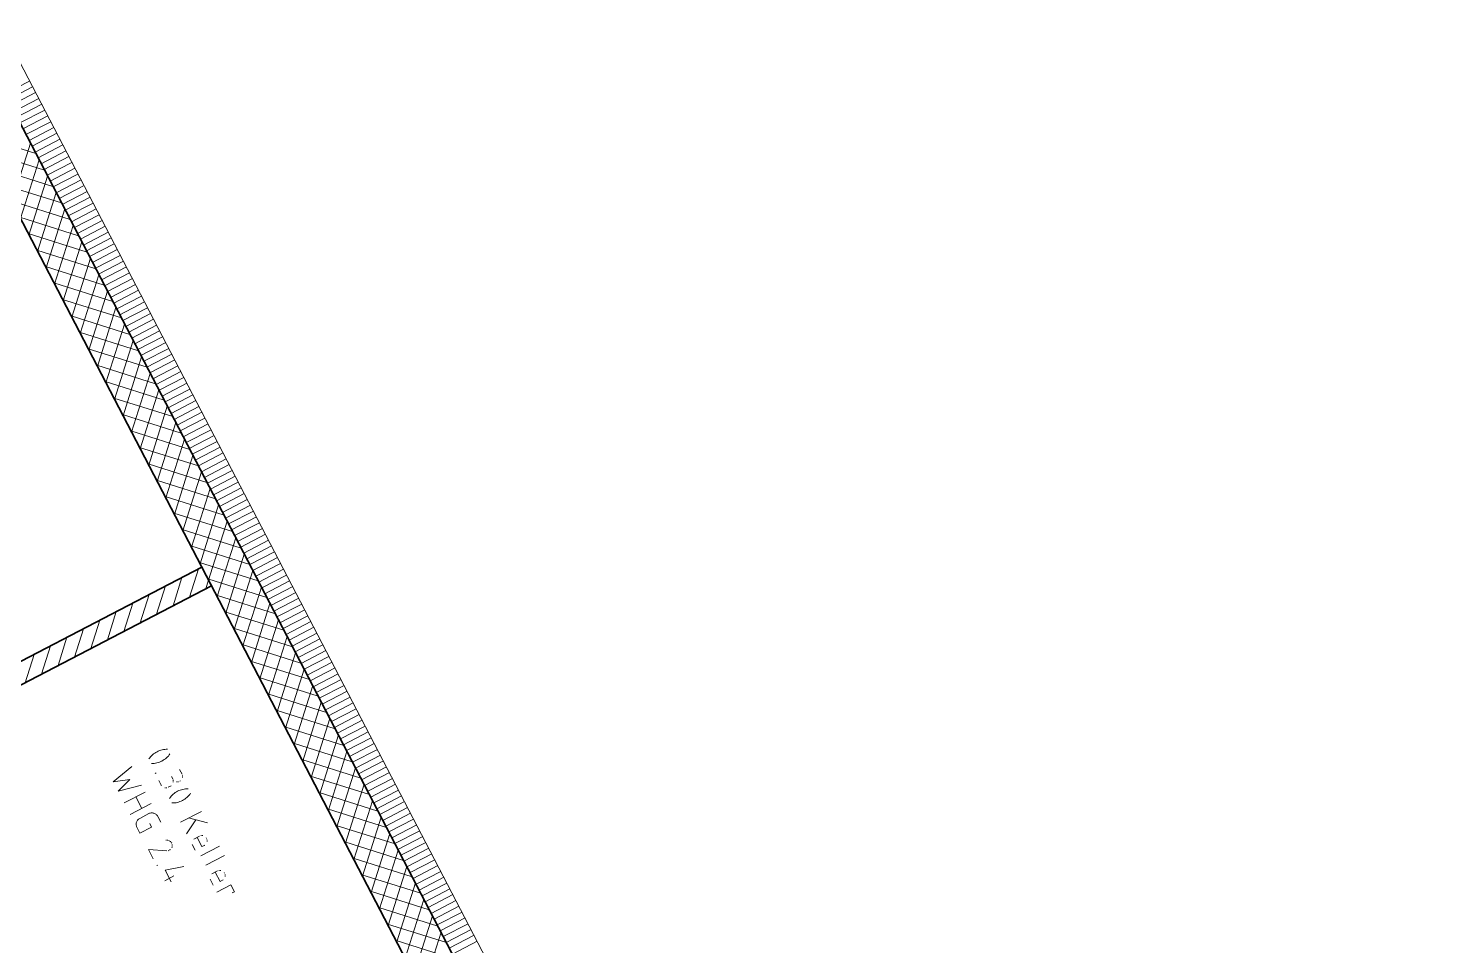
# Model space of a CAD drawing. Header units: metres. Extents: x 2740299.3 to 2740354.3, y 1267793.1 to 1267844.4.
# Drawn here: x 2740335.95 to 2740343.98, y 1267818.75 to 1267824 of the extents above; entities that cross this region are included whole.
import ezdxf

# ---------------------------------------------------------------- set-up
doc = ezdxf.new("R2010")
doc.units = ezdxf.units.M
doc.layers.add('grundriss', color=7, linetype='Continuous', true_color=0x000000)

msp = doc.modelspace()

# ---------------------------------------------------------------- linework, layer by layer
at = {"layer": 'grundriss', "color": 7, "linetype": 'Continuous', "lineweight": 18}
msp.add_line((2740343.9843, 1267808.2817), (2740335.8045, 1267824.0007), dxfattribs=at)
at = {"layer": 'grundriss', "color": 7, "linetype": 'Continuous', "lineweight": 35}
for p, q in [((2740343.8424, 1267808.2078), (2740335.6625, 1267823.9269)), ((2740335.4407, 1267823.8115), (2740343.6206, 1267808.0924)), ((2740336.9479, 1267820.9152), (2740332.792, 1267818.7525)), ((2740337.0033, 1267820.8087), (2740336.9479, 1267820.9152)), ((2740332.8474, 1267818.646), (2740337.0033, 1267820.8087))]:
    msp.add_line(p, q, dxfattribs=at)
at = {"layer": 'grundriss', "color": 18, "linetype": 'Continuous', "lineweight": 0, "true_color": 0x000000}
for p, q in [((2740335.9622, 1267823.6976), (2740335.8203, 1267823.6237)), ((2740335.9795, 1267823.6643), (2740335.8376, 1267823.5905)), ((2740335.9968, 1267823.6311), (2740335.8549, 1267823.5572)), ((2740336.0141, 1267823.5978), (2740335.8722, 1267823.5239)), ((2740336.0314, 1267823.5645), (2740335.8895, 1267823.4907)), ((2740336.0488, 1267823.5313), (2740335.9068, 1267823.4574)), ((2740336.0661, 1267823.498), (2740335.9241, 1267823.4241)), ((2740336.0834, 1267823.4647), (2740335.9414, 1267823.3909)), ((2740336.1007, 1267823.4315), (2740335.9588, 1267823.3576)), ((2740336.118, 1267823.3982), (2740335.9761, 1267823.3243)), ((2740335.6609, 1267823.3885), (2740335.998, 1267823.2821)), ((2740335.8608, 1267823.0044), (2740335.9671, 1267823.3415)), ((2740336.1353, 1267823.3649), (2740335.9934, 1267823.2911)), ((2740336.1526, 1267823.3317), (2740336.0107, 1267823.2578)), ((2740335.7098, 1267823.2944), (2740336.047, 1267823.188)), ((2740335.9097, 1267822.9103), (2740336.0161, 1267823.2474)), ((2740336.1699, 1267823.2984), (2740336.028, 1267823.2245)), ((2740336.1872, 1267823.2651), (2740336.0453, 1267823.1913)), ((2740335.7588, 1267823.2003), (2740336.096, 1267823.094)), ((2740335.9587, 1267822.8162), (2740336.065, 1267823.1534)), ((2740336.2046, 1267823.2319), (2740336.0626, 1267823.158)), ((2740336.2219, 1267823.1986), (2740336.0799, 1267823.1247)), ((2740336.2392, 1267823.1653), (2740336.0972, 1267823.0915)), ((2740335.8077, 1267823.1062), (2740336.1449, 1267822.9999)), ((2740336.2565, 1267823.1321), (2740336.1146, 1267823.0582)), ((2740336.2738, 1267823.0988), (2740336.1319, 1267823.025)), ((2740335.8567, 1267823.0121), (2740336.1939, 1267822.9058)), ((2740336.0076, 1267822.7221), (2740336.114, 1267823.0593)), ((2740336.2911, 1267823.0655), (2740336.1492, 1267822.9917)), ((2740336.3084, 1267823.0323), (2740336.1665, 1267822.9584)), ((2740336.3257, 1267822.999), (2740336.1838, 1267822.9252)), ((2740335.9057, 1267822.9181), (2740336.2428, 1267822.8117)), ((2740336.0566, 1267822.628), (2740336.163, 1267822.9652)), ((2740336.343, 1267822.9657), (2740336.2011, 1267822.8919)), ((2740336.3603, 1267822.9325), (2740336.2184, 1267822.8586)), ((2740336.1056, 1267822.5339), (2740336.2119, 1267822.8711)), ((2740336.3777, 1267822.8992), (2740336.2357, 1267822.8254)), ((2740336.395, 1267822.866), (2740336.253, 1267822.7921)), ((2740336.4123, 1267822.8327), (2740336.2703, 1267822.7588)), ((2740335.9546, 1267822.824), (2740336.2918, 1267822.7176)), ((2740336.1545, 1267822.4398), (2740336.2609, 1267822.777)), ((2740336.4296, 1267822.7994), (2740336.2877, 1267822.7256)), ((2740336.4469, 1267822.7662), (2740336.305, 1267822.6923)), ((2740336.0036, 1267822.7299), (2740336.3408, 1267822.6235)), ((2740336.2035, 1267822.3457), (2740336.3099, 1267822.6829)), ((2740336.4642, 1267822.7329), (2740336.3223, 1267822.659)), ((2740336.4815, 1267822.6996), (2740336.3396, 1267822.6258)), ((2740336.0526, 1267822.6358), (2740336.3897, 1267822.5294)), ((2740336.4988, 1267822.6664), (2740336.3569, 1267822.5925)), ((2740336.5161, 1267822.6331), (2740336.3742, 1267822.5592)), ((2740336.5335, 1267822.5998), (2740336.3915, 1267822.526)), ((2740336.1015, 1267822.5417), (2740336.4387, 1267822.4353)), ((2740336.2524, 1267822.2517), (2740336.3588, 1267822.5888)), ((2740336.5508, 1267822.5666), (2740336.4088, 1267822.4927)), ((2740336.5681, 1267822.5333), (2740336.4261, 1267822.4594)), ((2740336.1505, 1267822.4476), (2740336.4876, 1267822.3412)), ((2740336.3014, 1267822.1576), (2740336.4078, 1267822.4947)), ((2740336.5854, 1267822.5), (2740336.4435, 1267822.4262)), ((2740336.6027, 1267822.4668), (2740336.4608, 1267822.3929)), ((2740336.62, 1267822.4335), (2740336.4781, 1267822.3596)), ((2740336.1994, 1267822.3535), (2740336.5366, 1267822.2472)), ((2740336.3504, 1267822.0635), (2740336.4567, 1267822.4006)), ((2740336.6373, 1267822.4002), (2740336.4954, 1267822.3264)), ((2740336.6546, 1267822.367), (2740336.5127, 1267822.2931)), ((2740336.3993, 1267821.9694), (2740336.5057, 1267822.3066)), ((2740336.6719, 1267822.3337), (2740336.53, 1267822.2598)), ((2740336.6893, 1267822.3004), (2740336.5473, 1267822.2266)), ((2740336.2484, 1267822.2594), (2740336.5856, 1267822.1531)), ((2740336.4483, 1267821.8753), (2740336.5547, 1267822.2125)), ((2740336.7066, 1267822.2672), (2740336.5646, 1267822.1933)), ((2740336.7239, 1267822.2339), (2740336.5819, 1267822.1601)), ((2740336.7412, 1267822.2006), (2740336.5993, 1267822.1268)), ((2740336.2974, 1267822.1653), (2740336.6345, 1267822.059)), ((2740336.4973, 1267821.7812), (2740336.6036, 1267822.1184)), ((2740336.7585, 1267822.1674), (2740336.6166, 1267822.0935)), ((2740336.7758, 1267822.1341), (2740336.6339, 1267822.0603)), ((2740336.3463, 1267822.0713), (2740336.6835, 1267821.9649)), ((2740336.7931, 1267822.1008), (2740336.6512, 1267822.027)), ((2740336.8104, 1267822.0676), (2740336.6685, 1267821.9937)), ((2740336.8277, 1267822.0343), (2740336.6858, 1267821.9605)), ((2740336.3953, 1267821.9772), (2740336.7325, 1267821.8708)), ((2740336.5462, 1267821.6871), (2740336.6526, 1267822.0243)), ((2740336.845, 1267822.0011), (2740336.7031, 1267821.9272)), ((2740336.8624, 1267821.9678), (2740336.7204, 1267821.8939)), ((2740336.4442, 1267821.8831), (2740336.7814, 1267821.7767)), ((2740336.5952, 1267821.593), (2740336.7015, 1267821.9302)), ((2740336.8797, 1267821.9345), (2740336.7377, 1267821.8607)), ((2740336.897, 1267821.9013), (2740336.755, 1267821.8274)), ((2740336.9143, 1267821.868), (2740336.7724, 1267821.7941)), ((2740336.4932, 1267821.789), (2740336.8304, 1267821.6826)), ((2740336.6441, 1267821.4989), (2740336.7505, 1267821.8361)), ((2740336.9316, 1267821.8347), (2740336.7897, 1267821.7609)), ((2740336.9489, 1267821.8015), (2740336.807, 1267821.7276)), ((2740336.6931, 1267821.4049), (2740336.7995, 1267821.742)), ((2740336.9662, 1267821.7682), (2740336.8243, 1267821.6943)), ((2740336.9835, 1267821.7349), (2740336.8416, 1267821.6611)), ((2740336.5422, 1267821.6949), (2740336.8793, 1267821.5885)), ((2740336.7421, 1267821.3108), (2740336.8484, 1267821.6479)), ((2740337.0008, 1267821.7017), (2740336.8589, 1267821.6278)), ((2740337.0182, 1267821.6684), (2740336.8762, 1267821.5945)), ((2740337.0355, 1267821.6351), (2740336.8935, 1267821.5613)), ((2740336.5911, 1267821.6008), (2740336.9283, 1267821.4944)), ((2740336.791, 1267821.2167), (2740336.8974, 1267821.5538)), ((2740337.0528, 1267821.6019), (2740336.9108, 1267821.528)), ((2740337.0701, 1267821.5686), (2740336.9282, 1267821.4947)), ((2740336.6401, 1267821.5067), (2740336.9773, 1267821.4004)), ((2740337.0874, 1267821.5353), (2740336.9455, 1267821.4615)), ((2740337.1047, 1267821.5021), (2740336.9628, 1267821.4282)), ((2740337.122, 1267821.4688), (2740336.9801, 1267821.3949)), ((2740336.6891, 1267821.4126), (2740337.0262, 1267821.3063)), ((2740336.84, 1267821.1226), (2740336.9464, 1267821.4598)), ((2740337.1393, 1267821.4355), (2740336.9974, 1267821.3617)), ((2740337.1566, 1267821.4023), (2740337.0147, 1267821.3284)), ((2740336.738, 1267821.3185), (2740337.0752, 1267821.2122)), ((2740336.889, 1267821.0285), (2740336.9953, 1267821.3657)), ((2740337.1739, 1267821.369), (2740337.032, 1267821.2951)), ((2740337.1913, 1267821.3357), (2740337.0493, 1267821.2619)), ((2740336.9379, 1267820.9344), (2740337.0443, 1267821.2716)), ((2740337.2086, 1267821.3025), (2740337.0666, 1267821.2286)), ((2740337.2259, 1267821.2692), (2740337.0839, 1267821.1954)), ((2740337.2432, 1267821.2359), (2740337.1013, 1267821.1621)), ((2740336.787, 1267821.2245), (2740337.1242, 1267821.1181)), ((2740336.9869, 1267820.8403), (2740337.0932, 1267821.1775)), ((2740337.2605, 1267821.2027), (2740337.1186, 1267821.1288)), ((2740337.2778, 1267821.1694), (2740337.1359, 1267821.0956)), ((2740336.8359, 1267821.1304), (2740337.1731, 1267821.024)), ((2740337.0358, 1267820.7462), (2740337.1422, 1267821.0834)), ((2740337.2951, 1267821.1361), (2740337.1532, 1267821.0623)), ((2740337.3124, 1267821.1029), (2740337.1705, 1267821.029)), ((2740337.3297, 1267821.0696), (2740337.1878, 1267820.9958)), ((2740336.8849, 1267821.0363), (2740337.2221, 1267820.9299)), ((2740337.0848, 1267820.6521), (2740337.1912, 1267820.9893)), ((2740337.3471, 1267821.0364), (2740337.2051, 1267820.9625)), ((2740337.3644, 1267821.0031), (2740337.2224, 1267820.9292)), ((2740336.9287, 1267820.9052), (2740336.8776, 1267820.7433)), ((2740336.9339, 1267820.9422), (2740337.271, 1267820.8358)), ((2740337.3817, 1267820.9698), (2740337.2397, 1267820.896)), ((2740337.399, 1267820.9366), (2740337.2571, 1267820.8627)), ((2740337.4163, 1267820.9033), (2740337.2744, 1267820.8294)), ((2740336.8346, 1267820.8562), (2740336.7835, 1267820.6943)), ((2740336.9869, 1267820.8403), (2740336.9717, 1267820.7923)), ((2740336.9828, 1267820.8481), (2740337.32, 1267820.7417)), ((2740337.1338, 1267820.558), (2740337.2401, 1267820.8952)), ((2740337.4336, 1267820.87), (2740337.2917, 1267820.7962)), ((2740337.4509, 1267820.8368), (2740337.309, 1267820.7629)), ((2740336.6464, 1267820.7583), (2740336.5954, 1267820.5964)), ((2740336.7405, 1267820.8072), (2740336.6895, 1267820.6454)), ((2740337.0318, 1267820.754), (2740337.369, 1267820.6476)), ((2740337.1827, 1267820.464), (2740337.2891, 1267820.8011)), ((2740337.4682, 1267820.8035), (2740337.3263, 1267820.7296)), ((2740337.4855, 1267820.7702), (2740337.3436, 1267820.6964)), ((2740336.5523, 1267820.7093), (2740336.5013, 1267820.5475)), ((2740337.2317, 1267820.3699), (2740337.3381, 1267820.707)), ((2740337.5028, 1267820.737), (2740337.3609, 1267820.6631)), ((2740337.5202, 1267820.7037), (2740337.3782, 1267820.6298)), ((2740337.5375, 1267820.6704), (2740337.3955, 1267820.5966)), ((2740336.3642, 1267820.6114), (2740336.3131, 1267820.4495)), ((2740336.4582, 1267820.6603), (2740336.4072, 1267820.4985)), ((2740337.0807, 1267820.6599), (2740337.4179, 1267820.5536)), ((2740337.2806, 1267820.2758), (2740337.387, 1267820.613)), ((2740337.5548, 1267820.6372), (2740337.4128, 1267820.5633)), ((2740337.5721, 1267820.6039), (2740337.4302, 1267820.53)), ((2740336.176, 1267820.5135), (2740336.1249, 1267820.3516)), ((2740336.2701, 1267820.5624), (2740336.219, 1267820.4006)), ((2740337.1297, 1267820.5658), (2740337.4669, 1267820.4595)), ((2740337.3296, 1267820.1817), (2740337.436, 1267820.5189)), ((2740337.5894, 1267820.5706), (2740337.4475, 1267820.4968)), ((2740337.6067, 1267820.5374), (2740337.4648, 1267820.4635)), ((2740337.624, 1267820.5041), (2740337.4821, 1267820.4302)), ((2740336.0819, 1267820.4645), (2740336.0308, 1267820.3027)), ((2740337.1787, 1267820.4717), (2740337.5158, 1267820.3654)), ((2740337.3786, 1267820.0876), (2740337.4849, 1267820.4248)), ((2740337.6413, 1267820.4708), (2740337.4994, 1267820.397)), ((2740337.6586, 1267820.4376), (2740337.5167, 1267820.3637)), ((2740335.9878, 1267820.4155), (2740335.9367, 1267820.2537)), ((2740337.2276, 1267820.3777), (2740337.5648, 1267820.2713)), ((2740337.676, 1267820.4043), (2740337.534, 1267820.3304)), ((2740337.6933, 1267820.371), (2740337.5513, 1267820.2972)), ((2740337.2766, 1267820.2836), (2740337.6138, 1267820.1772)), ((2740337.4275, 1267819.9935), (2740337.5339, 1267820.3307)), ((2740337.7106, 1267820.3378), (2740337.5686, 1267820.2639)), ((2740337.7279, 1267820.3045), (2740337.586, 1267820.2307)), ((2740337.7452, 1267820.2712), (2740337.6033, 1267820.1974)), ((2740337.3256, 1267820.1895), (2740337.6627, 1267820.0831)), ((2740337.4765, 1267819.8994), (2740337.5829, 1267820.2366)), ((2740337.7625, 1267820.238), (2740337.6206, 1267820.1641)), ((2740337.7798, 1267820.2047), (2740337.6379, 1267820.1309)), ((2740337.5255, 1267819.8053), (2740337.6318, 1267820.1425)), ((2740337.7971, 1267820.1714), (2740337.6552, 1267820.0976)), ((2740337.8144, 1267820.1382), (2740337.6725, 1267820.0643)), ((2740337.8318, 1267820.1049), (2740337.6898, 1267820.0311)), ((2740337.3745, 1267820.0954), (2740337.7117, 1267819.989)), ((2740337.5744, 1267819.7112), (2740337.6808, 1267820.0484)), ((2740337.8491, 1267820.0717), (2740337.7071, 1267819.9978)), ((2740337.8664, 1267820.0384), (2740337.7244, 1267819.9645)), ((2740337.4235, 1267820.0013), (2740337.7607, 1267819.8949)), ((2740337.6234, 1267819.6172), (2740337.7297, 1267819.9543)), ((2740337.8837, 1267820.0051), (2740337.7417, 1267819.9313)), ((2740337.901, 1267819.9719), (2740337.7591, 1267819.898)), ((2740337.4724, 1267819.9072), (2740337.8096, 1267819.8008)), ((2740337.6723, 1267819.5231), (2740337.7787, 1267819.8602)), ((2740337.9183, 1267819.9386), (2740337.7764, 1267819.8647)), ((2740337.9356, 1267819.9053), (2740337.7937, 1267819.8315)), ((2740337.9529, 1267819.8721), (2740337.811, 1267819.7982)), ((2740337.5214, 1267819.8131), (2740337.8586, 1267819.7068)), ((2740337.9702, 1267819.8388), (2740337.8283, 1267819.7649)), ((2740337.9875, 1267819.8055), (2740337.8456, 1267819.7317)), ((2740337.5704, 1267819.719), (2740337.9075, 1267819.6127)), ((2740337.7213, 1267819.429), (2740337.8277, 1267819.7662)), ((2740338.0049, 1267819.7723), (2740337.8629, 1267819.6984)), ((2740338.0222, 1267819.739), (2740337.8802, 1267819.6651)), ((2740338.0395, 1267819.7057), (2740337.8975, 1267819.6319)), ((2740337.6193, 1267819.6249), (2740337.9565, 1267819.5186)), ((2740337.7703, 1267819.3349), (2740337.8766, 1267819.6721)), ((2740338.0568, 1267819.6725), (2740337.9149, 1267819.5986)), ((2740338.0741, 1267819.6392), (2740337.9322, 1267819.5653)), ((2740337.8192, 1267819.2408), (2740337.9256, 1267819.578)), ((2740338.0914, 1267819.6059), (2740337.9495, 1267819.5321)), ((2740338.1087, 1267819.5727), (2740337.9668, 1267819.4988)), ((2740338.126, 1267819.5394), (2740337.9841, 1267819.4655)), ((2740337.6683, 1267819.5309), (2740338.0055, 1267819.4245)), ((2740337.8682, 1267819.1467), (2740337.9746, 1267819.4839)), ((2740338.1433, 1267819.5061), (2740338.0014, 1267819.4323)), ((2740338.1607, 1267819.4729), (2740338.0187, 1267819.399)), ((2740337.7173, 1267819.4368), (2740338.0544, 1267819.3304)), ((2740337.9171, 1267819.0526), (2740338.0235, 1267819.3898)), ((2740338.178, 1267819.4396), (2740338.036, 1267819.3657)), ((2740338.1953, 1267819.4063), (2740338.0533, 1267819.3325)), ((2740337.7662, 1267819.3427), (2740338.1034, 1267819.2363)), ((2740338.2126, 1267819.3731), (2740338.0707, 1267819.2992)), ((2740338.2299, 1267819.3398), (2740338.088, 1267819.266)), ((2740338.2472, 1267819.3065), (2740338.1053, 1267819.2327)), ((2740337.8152, 1267819.2486), (2740338.1523, 1267819.1422)), ((2740337.9661, 1267818.9585), (2740338.0725, 1267819.2957)), ((2740338.2645, 1267819.2733), (2740338.1226, 1267819.1994)), ((2740338.2818, 1267819.24), (2740338.1399, 1267819.1662)), ((2740337.8641, 1267819.1545), (2740338.2013, 1267819.0481)), ((2740338.0151, 1267818.8644), (2740338.1214, 1267819.2016)), ((2740338.2991, 1267819.2067), (2740338.1572, 1267819.1329)), ((2740338.3164, 1267819.1735), (2740338.1745, 1267819.0996)), ((2740338.3338, 1267819.1402), (2740338.1918, 1267819.0664)), ((2740337.9131, 1267819.0604), (2740338.2503, 1267818.954)), ((2740338.064, 1267818.7704), (2740338.1704, 1267819.1075)), ((2740338.3511, 1267819.107), (2740338.2091, 1267819.0331)), ((2740338.3684, 1267819.0737), (2740338.2264, 1267818.9998)), ((2740338.113, 1267818.6763), (2740338.2194, 1267819.0134)), ((2740338.3857, 1267819.0404), (2740338.2438, 1267818.9666)), ((2740338.403, 1267819.0072), (2740338.2611, 1267818.9333)), ((2740337.9621, 1267818.9663), (2740338.2992, 1267818.86)), ((2740338.162, 1267818.5822), (2740338.2683, 1267818.9194)), ((2740338.4203, 1267818.9739), (2740338.2784, 1267818.9)), ((2740338.4376, 1267818.9406), (2740338.2957, 1267818.8668)), ((2740338.4549, 1267818.9074), (2740338.313, 1267818.8335)), ((2740338.011, 1267818.8722), (2740338.3482, 1267818.7659)), ((2740338.2109, 1267818.4881), (2740338.3173, 1267818.8253)), ((2740338.4722, 1267818.8741), (2740338.3303, 1267818.8002)), ((2740338.4896, 1267818.8408), (2740338.3476, 1267818.767)), ((2740338.06, 1267818.7781), (2740338.3972, 1267818.6718)), ((2740338.5069, 1267818.8076), (2740338.3649, 1267818.7337)), ((2740338.5242, 1267818.7743), (2740338.3822, 1267818.7004))]:
    msp.add_line(p, q, dxfattribs=at)
at = {"layer": 'grundriss', "color": 7, "lineweight": 0}
for p, q in [((2740336.6918, 1267819.8586), (2740336.6988, 1267819.8619)), ((2740336.6988, 1267819.8619), (2740336.706, 1267819.8649)), ((2740336.706, 1267819.8649), (2740336.7135, 1267819.8674)), ((2740336.7135, 1267819.8674), (2740336.721, 1267819.8694)), ((2740336.721, 1267819.8694), (2740336.7287, 1267819.8711)), ((2740336.7287, 1267819.8711), (2740336.7364, 1267819.8721)), ((2740336.7364, 1267819.8721), (2740336.7442, 1267819.8726)), ((2740336.7442, 1267819.8726), (2740336.7519, 1267819.8729)), ((2740336.6456, 1267819.8175), (2740336.6501, 1267819.8237)), ((2740336.6501, 1267819.8237), (2740336.6551, 1267819.83)), ((2740336.6551, 1267819.83), (2740336.6603, 1267819.8354)), ((2740336.6673, 1267819.7913), (2740336.6596, 1267819.791)), ((2740336.6603, 1267819.8354), (2740336.6661, 1267819.8409)), ((2740336.6661, 1267819.8409), (2740336.6721, 1267819.8459)), ((2740336.6751, 1267819.7918), (2740336.6673, 1267819.7913)), ((2740336.6721, 1267819.8459), (2740336.6783, 1267819.8507)), ((2740336.6828, 1267819.7928), (2740336.6751, 1267819.7918)), ((2740336.6783, 1267819.8507), (2740336.685, 1267819.8547)), ((2740336.6905, 1267819.7945), (2740336.6828, 1267819.7928)), ((2740336.685, 1267819.8547), (2740336.6918, 1267819.8586)), ((2740336.698, 1267819.7965), (2740336.6905, 1267819.7945)), ((2740336.7055, 1267819.799), (2740336.698, 1267819.7965)), ((2740336.7127, 1267819.802), (2740336.7055, 1267819.799)), ((2740336.7197, 1267819.8053), (2740336.7127, 1267819.802)), ((2740336.7265, 1267819.8092), (2740336.7197, 1267819.8053)), ((2740336.7332, 1267819.8132), (2740336.7265, 1267819.8092)), ((2740336.7394, 1267819.818), (2740336.7332, 1267819.8132)), ((2740336.7454, 1267819.823), (2740336.7394, 1267819.818)), ((2740336.7512, 1267819.8285), (2740336.7454, 1267819.823)), ((2740336.7564, 1267819.8339), (2740336.7512, 1267819.8285)), ((2740336.7614, 1267819.8402), (2740336.7564, 1267819.8339)), ((2740336.7659, 1267819.8464), (2740336.7614, 1267819.8402)), ((2740336.5473, 1267819.7744), (2740336.4415, 1267819.6853)), ((2740336.4415, 1267819.6853), (2740336.5351, 1267819.7003)), ((2740336.5351, 1267819.7003), (2740336.4692, 1267819.6322)), ((2740336.6806, 1267819.7344), (2740336.6873, 1267819.7376)), ((2740336.7816, 1267819.7025), (2740336.7746, 1267819.7157)), ((2740336.7838, 1267819.699), (2740336.7818, 1267819.7025)), ((2740336.821, 1267819.7566), (2740336.8347, 1267819.7302)), ((2740336.8375, 1267819.7227), (2740336.8382, 1267819.7187)), ((2740336.8382, 1267819.7149), (2740336.8377, 1267819.711)), ((2740336.4692, 1267819.6322), (2740336.6027, 1267819.6679)), ((2740336.5039, 1267819.5656), (2740336.6236, 1267819.6279)), ((2740336.7152, 1267819.6678), (2740336.7013, 1267819.6945)), ((2740336.7172, 1267819.6643), (2740336.7152, 1267819.6678)), ((2740336.7404, 1267819.6516), (2740336.7364, 1267819.6521)), ((2740336.7482, 1267819.6523), (2740336.7442, 1267819.6516)), ((2740336.7689, 1267819.6618), (2740336.7556, 1267819.6551)), ((2740336.7721, 1267819.6641), (2740336.7686, 1267819.6621)), ((2740336.7838, 1267819.6147), (2740336.7898, 1267819.6196)), ((2740336.7841, 1267819.695), (2740336.7848, 1267819.691)), ((2740336.7848, 1267819.6873), (2740336.7843, 1267819.6833)), ((2740336.7898, 1267819.6196), (2740336.7961, 1267819.6244)), ((2740336.7961, 1267819.6244), (2740336.8028, 1267819.6284)), ((2740336.8028, 1267819.6284), (2740336.8095, 1267819.6324)), ((2740336.807, 1267819.6863), (2740336.803, 1267819.6868)), ((2740336.8095, 1267819.6324), (2740336.8165, 1267819.6356)), ((2740336.8148, 1267819.687), (2740336.8108, 1267819.6863)), ((2740336.8165, 1267819.6356), (2740336.8237, 1267819.6386)), ((2740336.8255, 1267819.6917), (2740336.822, 1267819.6897)), ((2740336.8237, 1267819.6386), (2740336.8312, 1267819.6411)), ((2740336.8312, 1267819.6411), (2740336.8387, 1267819.6431)), ((2740336.8387, 1267819.6431), (2740336.8465, 1267819.6448)), ((2740336.8465, 1267819.6448), (2740336.8542, 1267819.6458)), ((2740336.8542, 1267819.6458), (2740336.8619, 1267819.6463)), ((2740336.8619, 1267819.6463), (2740336.8697, 1267819.6466)), ((2740336.8834, 1267819.6204), (2740336.8789, 1267819.6142)), ((2740336.6581, 1267819.5613), (2740336.5386, 1267819.4992)), ((2740336.5703, 1267819.6002), (2740336.6049, 1267819.5336)), ((2740336.7634, 1267819.5912), (2740336.7679, 1267819.5974)), ((2740336.7679, 1267819.5974), (2740336.7729, 1267819.6037)), ((2740336.7729, 1267819.6037), (2740336.7781, 1267819.6092)), ((2740336.7848, 1267819.5653), (2740336.7771, 1267819.565)), ((2740336.7781, 1267819.6092), (2740336.7838, 1267819.6147)), ((2740336.7926, 1267819.5658), (2740336.7848, 1267819.5653)), ((2740336.8003, 1267819.5668), (2740336.7926, 1267819.5658)), ((2740336.808, 1267819.5685), (2740336.8003, 1267819.5668)), ((2740336.8155, 1267819.5705), (2740336.808, 1267819.5685)), ((2740336.823, 1267819.573), (2740336.8155, 1267819.5705)), ((2740336.8302, 1267819.576), (2740336.823, 1267819.573)), ((2740336.8372, 1267819.5792), (2740336.8302, 1267819.576)), ((2740336.844, 1267819.5832), (2740336.8372, 1267819.5792)), ((2740336.8507, 1267819.5872), (2740336.844, 1267819.5832)), ((2740336.8569, 1267819.592), (2740336.8507, 1267819.5872)), ((2740336.8629, 1267819.5969), (2740336.8569, 1267819.592)), ((2740336.8687, 1267819.6024), (2740336.8629, 1267819.5969)), ((2740336.8739, 1267819.6079), (2740336.8687, 1267819.6024)), ((2740336.8789, 1267819.6142), (2740336.8739, 1267819.6079)), ((2740336.574, 1267819.4545), (2740336.5755, 1267819.4585)), ((2740336.5755, 1267819.4585), (2740336.5775, 1267819.4623)), ((2740336.5775, 1267819.4623), (2740336.5797, 1267819.4658)), ((2740336.5797, 1267819.4658), (2740336.5825, 1267819.469)), ((2740336.5825, 1267819.469), (2740336.5855, 1267819.4718)), ((2740336.5855, 1267819.4718), (2740336.5887, 1267819.4743)), ((2740336.5887, 1267819.4743), (2740336.5925, 1267819.4765)), ((2740336.5925, 1267819.4765), (2740336.6456, 1267819.5042)), ((2740336.6456, 1267819.5042), (2740336.6493, 1267819.5059)), ((2740336.6493, 1267819.5059), (2740336.6533, 1267819.5072)), ((2740336.6533, 1267819.5072), (2740336.6576, 1267819.5079)), ((2740336.6576, 1267819.5079), (2740336.6616, 1267819.5084)), ((2740336.6616, 1267819.5084), (2740336.6658, 1267819.5084)), ((2740336.6658, 1267819.5084), (2740336.67, 1267819.5077)), ((2740336.67, 1267819.5077), (2740336.674, 1267819.5067)), ((2740336.674, 1267819.5067), (2740336.678, 1267819.5052)), ((2740336.678, 1267819.5052), (2740336.6818, 1267819.5032)), ((2740336.6818, 1267819.5032), (2740336.6853, 1267819.501)), ((2740336.6853, 1267819.501), (2740336.6885, 1267819.4982)), ((2740336.6885, 1267819.4982), (2740336.6913, 1267819.4952)), ((2740336.6913, 1267819.4952), (2740336.6937, 1267819.492)), ((2740336.6937, 1267819.492), (2740336.696, 1267819.4882)), ((2740336.6962, 1267819.4882), (2740336.7135, 1267819.455)), ((2740336.8257, 1267819.455), (2740336.9455, 1267819.5171)), ((2740336.9141, 1267819.4682), (2740336.8607, 1267819.3876)), ((2740336.9802, 1267819.4507), (2740336.8724, 1267819.4792)), ((2740336.5723, 1267819.4463), (2740336.573, 1267819.4506)), ((2740336.5723, 1267819.4421), (2740336.5723, 1267819.4463)), ((2740336.5728, 1267819.4381), (2740336.5723, 1267819.4421)), ((2740336.5735, 1267819.4338), (2740336.5728, 1267819.4381)), ((2740336.573, 1267819.4506), (2740336.574, 1267819.4545)), ((2740336.5747, 1267819.4299), (2740336.5735, 1267819.4338)), ((2740336.5765, 1267819.4261), (2740336.5747, 1267819.4299)), ((2740336.5937, 1267819.3927), (2740336.5765, 1267819.4259)), ((2740336.6603, 1267819.4274), (2740336.5937, 1267819.3927)), ((2740336.6498, 1267819.4473), (2740336.6603, 1267819.4274)), ((2740336.942, 1267819.3782), (2740336.946, 1267819.3789)), ((2740336.9497, 1267819.3789), (2740336.9537, 1267819.3784)), ((2740336.7469, 1267819.2914), (2740336.6424, 1267819.2996)), ((2740336.6424, 1267819.2996), (2740336.6698, 1267819.2462)), ((2740336.7419, 1267819.3513), (2740336.7459, 1267819.352)), ((2740336.7499, 1267819.352), (2740336.7539, 1267819.3515)), ((2740336.7576, 1267819.3505), (2740336.7614, 1267819.349)), ((2740336.7614, 1267819.349), (2740336.7648, 1267819.347)), ((2740336.7648, 1267819.347), (2740336.7681, 1267819.3445)), ((2740336.7691, 1267819.2991), (2740336.7658, 1267819.2966)), ((2740336.7681, 1267819.3445), (2740336.7711, 1267819.3418)), ((2740336.7733, 1267819.3388), (2740336.7756, 1267819.3353)), ((2740336.7776, 1267819.3121), (2740336.7761, 1267819.3084)), ((2740336.7783, 1267819.3278), (2740336.7791, 1267819.3238)), ((2740336.7791, 1267819.3198), (2740336.7786, 1267819.3158)), ((2740336.9093, 1267819.2946), (2740336.8919, 1267819.3278)), ((2740336.9016, 1267819.3582), (2740336.9348, 1267819.3754)), ((2740336.949, 1267819.3153), (2740336.9213, 1267819.3684)), ((2740336.9432, 1267819.2616), (2740337.0495, 1267819.317)), ((2740336.9625, 1267819.3223), (2740336.949, 1267819.3153)), ((2740336.9657, 1267819.3245), (2740336.9622, 1267819.3225)), ((2740336.9729, 1267819.3662), (2740336.9749, 1267819.3627)), ((2740336.9777, 1267819.3555), (2740336.9784, 1267819.3515)), ((2740336.9784, 1267819.3477), (2740336.9779, 1267819.3437)), ((2740336.7589, 1267819.2931), (2740336.7549, 1267819.2921)), ((2740336.7658, 1267819.2966), (2740336.7624, 1267819.2946)), ((2740336.9709, 1267819.2083), (2740337.0772, 1267819.2636)), ((2740336.6908, 1267819.2063), (2740336.6972, 1267819.2098)), ((2740336.7888, 1267819.1477), (2740336.7357, 1267819.12)), ((2740336.8449, 1267819.2021), (2740336.7379, 1267819.1804)), ((2740336.7379, 1267819.1804), (2740336.7726, 1267819.1138)), ((2740337.0054, 1267819.1586), (2740337.0385, 1267819.1758)), ((2740337.0528, 1267819.1157), (2740337.0253, 1267819.1688)), ((2740337.0458, 1267819.1786), (2740337.0498, 1267819.1793)), ((2740337.0535, 1267819.1793), (2740337.0575, 1267819.1788)), ((2740337.0767, 1267819.1666), (2740337.0787, 1267819.1631)), ((2740337.0815, 1267819.1559), (2740337.0822, 1267819.1519)), ((2740337.0822, 1267819.1481), (2740337.0817, 1267819.1441)), ((2740337.0131, 1267819.095), (2740336.9956, 1267819.1282)), ((2740337.0338, 1267819.0551), (2740337.1136, 1267819.0965)), ((2740337.0662, 1267819.1227), (2740337.0528, 1267819.1157)), ((2740337.0695, 1267819.1249), (2740337.066, 1267819.1229)), ((2740337.1136, 1267819.0965), (2740337.1343, 1267819.0566)), ((2740337.1343, 1267819.0566), (2740337.1209, 1267819.0498))]:
    msp.add_line(p, q, dxfattribs=at)

doc.saveas('drawing.dxf')
